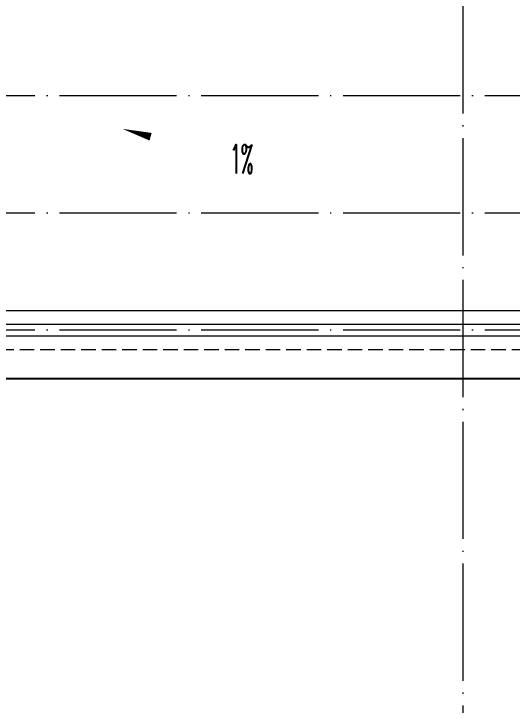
# Model space of a CAD drawing. Extents: x 27938 to 650306, y -92720 to 1524912.
# Drawn here: x 276417 to 278969, y 362403 to 365943 of the extents above; entities that cross this region are included whole.
import ezdxf

# ---------------------------------------------------------------- set-up
doc = ezdxf.new("R2010")
doc.units = 0
doc.header["$LTSCALE"] = 1000
doc.header["$MEASUREMENT"] = 0
doc.linetypes.add('DASH', pattern=[0.35, 0.25, -0.1])
doc.linetypes.add('DOTE', pattern=[2.42, 2, -0.2, 0.02, -0.2])
for name, color, linetype, lineweight in [('DOTE', 19, 'DOTE', 9), ('平面-排水沟', 86, 'Continuous', 15), ('平面-栏杆', 135, 'Continuous', 15), ('平面-看线', 45, 'Continuous', 15)]:
    doc.layers.add(name, color=color, linetype=linetype, lineweight=lineweight)
doc.layers.add('看线', color=251, linetype='Continuous')
doc.styles.add('_TCH_DIM', font='SIMPLEX.shx', dxfattribs={"width": 0.6, "oblique": 10, "bigfont": 'hztxt.shx'})

# ---------------------------------------------------------------- blocks, each defined once
blk = doc.blocks.new('FGDGDRGSDGDG')
at = {"layer": 'DOTE', "linetype": 'DOTE', "ltscale": 0.3}
for p, q in [((496782.5, 529998.5), (496782.5, 513948.5)), ((488182.5, 517148.5), (546982.5, 517148.5)), ((488182.5, 516548.5), (546982.5, 516548.5)), ((488182.5, 515948.5), (546982.5, 515948.5))]:
    blk.add_line(p, q, dxfattribs=at)

msp = doc.modelspace()

# ---------------------------------------------------------------- linework, layer by layer
at = {"layer": '平面-排水沟', "color": 8}
msp.add_lwpolyline([(277462.8, 365216.6, 0, 0, 0), (276972.7, 365353.7, 0, 40, 0), (277117.2, 365313.3, 0, 0, 0)], format="xyseb", dxfattribs=at)
at = {"layer": '平面-栏杆', "color": 8}
for p, q in [((275816.6, 364353.7), (281716.6, 364353.7)), ((275816.6, 364293.7), (281716.6, 364293.7))]:
    msp.add_line(p, q, dxfattribs=at)
at = {"layer": '平面-看线', "color": 8}
msp.add_line((275816.6, 364423.7), (281716.6, 364423.7), dxfattribs=at)
at = {"layer": '平面-看线', "color": 8, "linetype": 'DASH', "ltscale": 0.3}
msp.add_line((275816.6, 364223.7), (281716.6, 364223.7), dxfattribs=at)
at = {"layer": '看线', "color": 8, "ltscale": 0.5}
msp.add_lwpolyline([(281716.6, 364073.7), (275816.6, 364073.7)], dxfattribs=at)

# ---------------------------------------------------------------- block references
msp.add_blockref('FGDGDRGSDGDG', (-218065.9, -151624.7))

# ---------------------------------------------------------------- texts
at = {"layer": '平面-排水沟', "color": 8, "style": '_TCH_DIM', "width": 0.423529}
msp.add_text('1%', height=148.75, dxfattribs=at).set_placement((277525.5, 365124.7))

doc.saveas('drawing.dxf')
